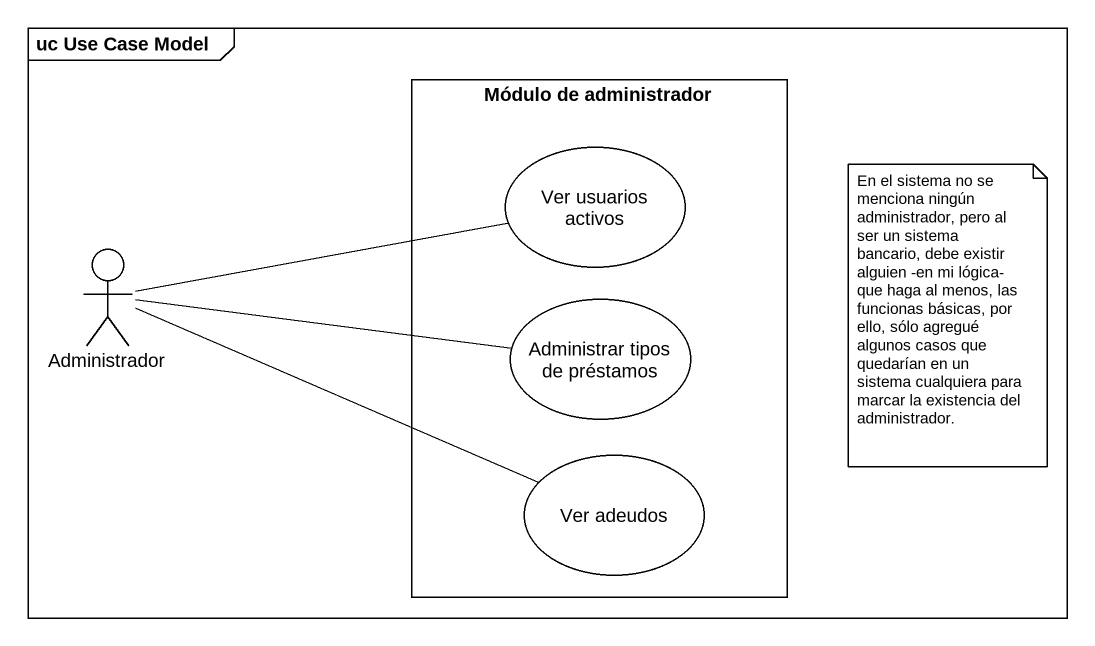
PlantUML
@startuml
mainframe uc Use Case Model
rectangle "Módulo de administrador" as Módulo_de_administrador {
  usecase "Ver usuarios activos" as Ver_usuarios_activos
  usecase "Administrar tipos de préstamos" as Administrar_tipos_de
  usecase "Ver adeudos" as Ver_adeudos
}
actor Administrador
Administrador -right- Ver_usuarios_activos
Administrador -right- Administrar_tipos_de
Administrador -right- Ver_adeudos
note as N1
  En el sistema no se menciona ningún administrador, pero al ser un sistema bancario, debe existir alguien -en mi lógica- que haga al menos, las funcionas básicas, por ello, sólo agregué algunos casos que quedarían en un sistema cualquiera para marcar la existencia del administrador.
end note
@enduml
